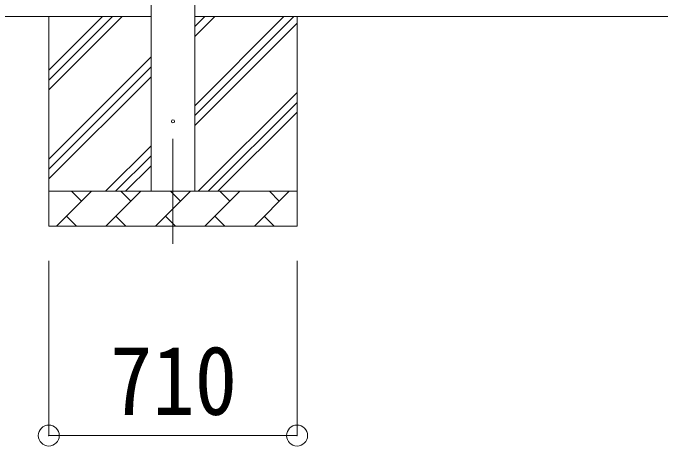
# Model space of a CAD drawing. Units: millimetres at full size, sheet at 1:60; details may follow other scales. Extents: x -16864 to 16864, y -11640 to 11640.
# Drawn here: x -11364 to -9513, y -8293 to -7053 of the extents above; entities that cross this region are included whole.
import ezdxf
from ezdxf.enums import TextEntityAlignment as Align

# ---------------------------------------------------------------- set-up
doc = ezdxf.new("R2010")
doc.units = ezdxf.units.MM
doc.header["$LTSCALE"] = 60
doc.header["$PDMODE"] = 32
doc.header["$PDSIZE"] = 60
doc.linetypes.add('CHAIN1', pattern=[8, 5, -1, 1, -1])
for name, color, linetype, lineweight in [('0-1_Defpoints', 7, 'CHAIN1', 9), ('0-2_TEXT1', 4, 'Continuous', 9), ('0-3_SHAPE', 7, 'Continuous', 9), ('0-8_TABLE1', 6, 'Continuous', 9)]:
    doc.layers.add(name, color=color, linetype=linetype, lineweight=lineweight)
doc.styles.add('ＭＳ ゴシック', font='')
doc.styles.get('ＭＳ ゴシック').set_extended_font_data('MS Gothic')

msp = doc.modelspace()

# ---------------------------------------------------------------- linework, layer by layer
at = {"layer": '0-1_Defpoints'}
msp.add_line((-10906.48, -7413.9), (-10906.48, -7762.9), dxfattribs=at)
at = {"layer": '0-2_TEXT1'}
for p, q in [((-10968.98, -7563.9), (-10968.98, -4063.9)), ((-10843.98, -4063.9), (-10843.98, -7563.9))]:
    msp.add_line(p, q, dxfattribs=at)
msp.add_circle((-10906.48, -7363.9), 4.5, dxfattribs=at)
at = {"layer": '0-3_SHAPE'}
for p, q in [((-10968.98, -7063.9), (-12605.18, -7063.9)), ((-11261.48, -7063.9), (-11261.48, -7663.9)), ((-11261.48, -7217.38), (-11108, -7063.9)), ((-11261.48, -7245.67), (-11079.72, -7063.9)), ((-11261.48, -7273.95), (-11051.43, -7063.9)), ((-5095.98, -7063.9), (-10843.98, -7063.9)), ((-10843.98, -7092.72), (-10815.16, -7063.9)), ((-10843.98, -7121.01), (-10786.87, -7063.9)), ((-10843.98, -7319), (-10588.88, -7063.9)), ((-10843.98, -7347.28), (-10561.48, -7064.78)), ((-10551.48, -7063.9), (-10551.48, -7663.9)), ((-10843.98, -7375.57), (-10551.48, -7083.07)), ((-11261.48, -7471.94), (-10968.98, -7179.44)), ((-11261.48, -7500.22), (-10968.98, -7207.72)), ((-11261.48, -7528.51), (-10968.98, -7236.01)), ((-10834.33, -7563.9), (-10551.48, -7281.06)), ((-10806.04, -7563.9), (-10551.48, -7309.34)), ((-10777.76, -7563.9), (-10551.48, -7337.63)), ((-11098.88, -7563.9), (-10968.98, -7434)), ((-11070.6, -7563.9), (-10968.98, -7462.28)), ((-11042.32, -7563.9), (-10968.98, -7490.57)), ((-11261.48, -7563.9), (-10551.48, -7563.9)), ((-11239.33, -7663.9), (-11139.33, -7563.9)), ((-11167.88, -7592.45), (-11196.43, -7563.9)), ((-11097.9, -7663.9), (-10997.9, -7563.9)), ((-11026.46, -7592.45), (-11055.01, -7563.9)), ((-10956.48, -7663.9), (-10856.48, -7563.9)), ((-10885.04, -7592.45), (-10913.59, -7563.9)), ((-10815.06, -7663.9), (-10715.06, -7563.9)), ((-10743.62, -7592.45), (-10772.17, -7563.9)), ((-10673.64, -7663.9), (-10573.64, -7563.9)), ((-10602.19, -7592.45), (-10630.75, -7563.9)), ((-11210.77, -7635.35), (-11182.22, -7663.9)), ((-11069.35, -7635.35), (-11040.8, -7663.9)), ((-10927.93, -7635.35), (-10899.38, -7663.9)), ((-10786.51, -7635.35), (-10757.96, -7663.9)), ((-10645.09, -7635.35), (-10616.53, -7663.9)), ((-10551.48, -7663.9), (-11261.48, -7663.9))]:
    msp.add_line(p, q, dxfattribs=at)
at = {"layer": '0-8_TABLE1'}
for p, q in [((-11261.48, -8262.9), (-11261.48, -7762.9)), ((-10551.48, -8262.9), (-10551.48, -7762.9)), ((-11261.48, -8262.9), (-10551.48, -8262.9))]:
    msp.add_line(p, q, dxfattribs=at)
for p in [(-11261.48, -8262.9), (-10551.48, -8262.9)]:
    msp.add_point(p, dxfattribs=at)

# ---------------------------------------------------------------- texts
at = {"layer": '0-8_TABLE1', "color": 7, "style": 'ＭＳ ゴシック', "width": 0.9}
msp.add_text('710', height=197.9, dxfattribs=at).set_placement((-11086.48, -8262.9), align=Align.BOTTOM_LEFT)

doc.saveas('drawing.dxf')
